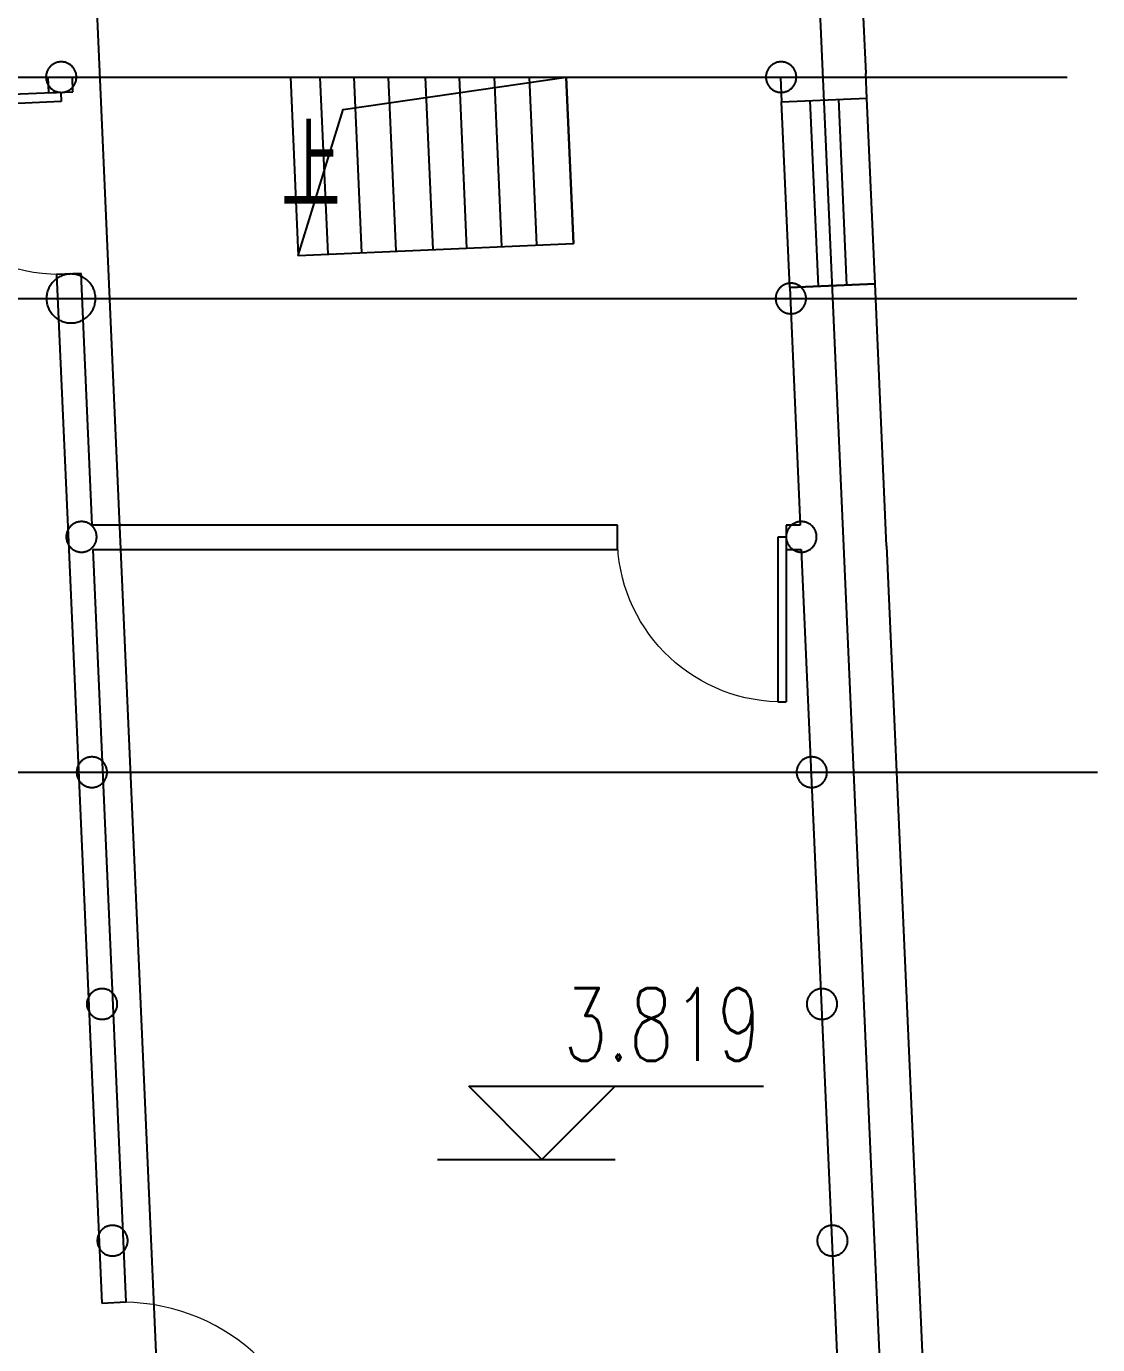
# Model space of a CAD drawing. Extents: x -20250 to 331240, y -699 to 63168.
# Drawn here: x 112461 to 116855, y 35260 to 40665 of the extents above; entities that cross this region are included whole.
import ezdxf

# ---------------------------------------------------------------- set-up
doc = ezdxf.new("R2010")
doc.units = 0
doc.header["$LTSCALE"] = 1000
doc.header["$MEASUREMENT"] = 0
for name, color, linetype in [('DIM_ELEV', 3, 'Continuous'), ('DIM_SYMB', 3, 'Continuous'), ('DOTE', 1, 'Continuous'), ('PUB_TEXT', 7, 'Continuous'), ('WALL', 9, 'Continuous'), ('WINDOW', 4, 'Continuous'), ('台阶', 3, 'Continuous'), ('柱子', 9, 'Continuous'), ('空', 3, 'Continuous')]:
    doc.layers.add(name, color=color, linetype=linetype)
doc.styles.add('_TCH_DIM', font='SIMPLEX', dxfattribs={"bigfont": 'GBCBIG'})

# ---------------------------------------------------------------- blocks, each defined once
blk = doc.blocks.new('$TCHSYS$WIN2D')
for p, q in [((-0.5, 0.5), (0.5, 0.5)), ((-0.5, 0.5), (-0.5, -0.5)), ((0.5, 0.5), (0.5, -0.5)), ((0.5, 0.1667), (-0.5, 0.1667)), ((0.5, -0.1667), (-0.5, -0.1667)), ((-0.5, -0.5), (0.5, -0.5))]:
    blk.add_line(p, q)
blk = doc.blocks.new('$DorLib2D$00000001')
for p, q in [((0.45, 0.975), (0.5, 0.975)), ((0.45, 0), (0.45, 0.975)), ((0.5, 0), (0.5, 0.975)), ((0.5, 0), (0.45, 0))]:
    blk.add_line(p, q)
at = {"lineweight": 13}
blk.add_arc((0.475, 0), 0.975, 91.46928, 180, dxfattribs=at)

msp = doc.modelspace()

# ---------------------------------------------------------------- linework, layer by layer
at = {"layer": 'DIM_ELEV'}
for p, q in [((114575.6, 36018.7), (114275.6, 36318.7)), ((114275.6, 36318.7), (115484.1, 36318.7)), ((114575.6, 36018.7), (114875.6, 36318.7)), ((114147.2, 36018.7), (114875.6, 36018.7))]:
    msp.add_line(p, q, dxfattribs=at)
at = {"layer": 'DIM_SYMB'}
msp.add_lwpolyline([(113819.5, 40096.3, 0, 0, 0), (114238.5, 40105.5, 80, 0, 0), (114538.5, 40112.1, 0, 0, 0)], format="xyseb", dxfattribs=at)
at = {"layer": 'DOTE'}
for p, q in [((116029.7, 33636.9), (114939, 58372.3)), ((113063.7, 33636.9), (112546.5, 45367.1)), ((104772.6, 40456.7, 0), (116729, 40456.7, 0)), ((104812.6, 39549, 0), (116769, 39549, 0)), ((104898.3, 37606.6, 0), (116854.6, 37606.6, 0))]:
    msp.add_line(p, q, dxfattribs=at)
at = {"layer": 'WALL'}
for p, q in [((115701.6, 45049.8), (115903.5, 40471.3)), ((109675.5, 40455.9), (112549.4, 40455.9)), ((112549.4, 40455.9), (112552.2, 40391.9)), ((112652.1, 40396.3), (112649.5, 40455.9)), ((112649.5, 40455.9), (113444.6, 40455.9)), ((113444.6, 40455.9), (115553.8, 40455.9)), ((115553.8, 40455.9), (115558.3, 40355.3)), ((115907.9, 40370.7), (115903.5, 40471.3)), ((112552.2, 40391.9), (112652.1, 40396.3)), ((115558.3, 40355.3), (115907.9, 40370.7)), ((112685, 39651.6), (112585.1, 39647.2)), ((112585.1, 39647.2), (112634.8, 38519.7)), ((112730.5, 38619.7), (112685, 39651.6)), ((115941.5, 39608.8), (115591.9, 39593.4)), ((115591.9, 39593.4), (115634.8, 38619.7)), ((115988.9, 38535.1), (115941.5, 39608.8)), ((114885.3, 38619.7), (112730.5, 38619.7)), ((114885.3, 38519.7), (114885.3, 38619.7)), ((115634.8, 38619.7), (115577, 38619.7)), ((115577, 38619.7), (115577, 38519.7)), ((112634.8, 38519.7), (112771, 35430.1)), ((112734.9, 38519.7), (114885.3, 38519.7)), ((112870.9, 35434.5), (112734.9, 38519.7)), ((115577, 38519.7), (115639.2, 38519.7)), ((115639.2, 38519.7), (115812.6, 34586.9)), ((115988.9, 38535.1), (116167.4, 34486.9)), ((112771, 35430.1), (112870.9, 35434.5))]:
    msp.add_line(p, q, dxfattribs=at)
msp.add_polyline3d([(113543.8, 40455.9, 0), (113576, 39725.2, 0), (114705.5, 39775, 0), (114675.5, 40455.9, 0)], dxfattribs=at)
at = {"layer": '台阶'}
for points in [[(113665.2, 40456), (113697.2, 39730.5)], [(113803.6, 40456), (113835.3, 39736.6)], [(113944.8, 40456), (113976.2, 39742.8)], [(114097, 40456), (114128.2, 39749.5)], [(114235.4, 40456), (114266.3, 39755.6)], [(114379.4, 40456), (114410, 39761.9)], [(114523.3, 40456), (114553.6, 39768.3)], [(114675.5, 40456), (114705.6, 39775)]]:
    msp.add_lwpolyline(points, dxfattribs=at)
at = {"layer": '柱子'}
for points in [[(112666.4, 40456.7, 0), (112666.4, 40459.9, 0), (112666.1, 40463.1, 0), (112665.7, 40466.2, 0), (112665.2, 40469.3, 0), (112664.5, 40472.3, 0), (112663.6, 40475.3, 0), (112662.6, 40478.2, 0), (112661.5, 40481, 0), (112660.3, 40483.8, 0), (112658.9, 40486.5, 0), (112657.4, 40489.1, 0), (112655.7, 40491.7, 0), (112654, 40494.1, 0), (112652.1, 40496.5, 0), (112650.2, 40498.7, 0), (112648.1, 40500.9, 0), (112645.9, 40503, 0), (112643.7, 40504.9, 0), (112641.3, 40506.8, 0), (112638.8, 40508.6, 0), (112636.3, 40510.2, 0), (112633.7, 40511.7, 0), (112631, 40513.1, 0), (112628.2, 40514.3, 0), (112625.4, 40515.4, 0), (112622.5, 40516.4, 0), (112619.5, 40517.3, 0), (112616.5, 40518, 0), (112613.4, 40518.5, 0), (112610.3, 40518.9, 0), (112607.1, 40519.2, 0), (112603.9, 40519.2, 0), (112600.7, 40519.2, 0), (112597.5, 40518.9, 0), (112594.4, 40518.5, 0), (112591.3, 40518, 0), (112588.3, 40517.3, 0), (112585.3, 40516.4, 0), (112582.4, 40515.4, 0), (112579.6, 40514.3, 0), (112576.8, 40513.1, 0), (112574.1, 40511.7, 0), (112571.5, 40510.2, 0), (112568.9, 40508.6, 0), (112566.5, 40506.8, 0), (112564.1, 40504.9, 0), (112561.9, 40503, 0), (112559.7, 40500.9, 0), (112557.6, 40498.7, 0), (112555.6, 40496.5, 0), (112553.8, 40494.1, 0), (112552, 40491.7, 0), (112550.4, 40489.1, 0), (112548.9, 40486.5, 0), (112547.5, 40483.8, 0), (112546.3, 40481, 0), (112545.2, 40478.2, 0), (112544.2, 40475.3, 0), (112543.3, 40472.3, 0), (112542.6, 40469.3, 0), (112542.1, 40466.2, 0), (112541.7, 40463.1, 0), (112541.4, 40459.9, 0), (112541.4, 40456.7, 0), (112541.4, 40453.5, 0), (112541.7, 40450.3, 0), (112542.1, 40447.2, 0), (112542.6, 40444.1, 0), (112543.3, 40441.1, 0), (112544.2, 40438.1, 0), (112545.2, 40435.2, 0), (112546.3, 40432.4, 0), (112547.5, 40429.6, 0), (112548.9, 40426.9, 0), (112550.4, 40424.3, 0), (112552, 40421.7, 0), (112553.8, 40419.3, 0), (112555.6, 40416.9, 0), (112557.6, 40414.7, 0), (112559.7, 40412.5, 0), (112561.9, 40410.4, 0), (112564.1, 40408.4, 0), (112566.5, 40406.6, 0), (112568.9, 40404.8, 0), (112571.5, 40403.2, 0), (112574.1, 40401.7, 0), (112576.8, 40400.3, 0), (112579.6, 40399.1, 0), (112582.4, 40398, 0), (112585.3, 40397, 0), (112588.3, 40396.1, 0), (112591.3, 40395.4, 0), (112594.4, 40394.9, 0), (112597.5, 40394.5, 0), (112600.7, 40394.2, 0), (112603.9, 40394.2, 0), (112607.1, 40394.2, 0), (112610.3, 40394.5, 0), (112613.4, 40394.9, 0), (112616.5, 40395.4, 0), (112619.5, 40396.1, 0), (112622.5, 40397, 0), (112625.4, 40398, 0), (112628.2, 40399.1, 0), (112631, 40400.3, 0), (112633.7, 40401.7, 0), (112636.3, 40403.2, 0), (112638.8, 40404.8, 0), (112641.3, 40406.6, 0), (112643.7, 40408.4, 0), (112645.9, 40410.4, 0), (112648.1, 40412.5, 0), (112650.2, 40414.7, 0), (112652.1, 40416.9, 0), (112654, 40419.3, 0), (112655.7, 40421.7, 0), (112657.4, 40424.3, 0), (112658.9, 40426.9, 0), (112660.3, 40429.6, 0), (112661.5, 40432.4, 0), (112662.6, 40435.2, 0), (112663.6, 40438.1, 0), (112664.5, 40441.1, 0), (112665.2, 40444.1, 0), (112665.7, 40447.2, 0), (112666.1, 40450.3, 0), (112666.4, 40453.5, 0)], [(115619, 40456.7, 0), (115618.9, 40459.9, 0), (115618.7, 40463.1, 0), (115618.3, 40466.2, 0), (115617.8, 40469.3, 0), (115617.1, 40472.3, 0), (115616.2, 40475.3, 0), (115615.2, 40478.2, 0), (115614.1, 40481, 0), (115612.9, 40483.8, 0), (115611.5, 40486.5, 0), (115610, 40489.1, 0), (115608.3, 40491.7, 0), (115606.6, 40494.1, 0), (115604.7, 40496.5, 0), (115602.8, 40498.7, 0), (115600.7, 40500.9, 0), (115598.5, 40503, 0), (115596.3, 40504.9, 0), (115593.9, 40506.8, 0), (115591.4, 40508.6, 0), (115588.9, 40510.2, 0), (115586.3, 40511.7, 0), (115583.6, 40513.1, 0), (115580.8, 40514.3, 0), (115578, 40515.4, 0), (115575.1, 40516.4, 0), (115572.1, 40517.3, 0), (115569.1, 40518, 0), (115566, 40518.5, 0), (115562.9, 40518.9, 0), (115559.7, 40519.2, 0), (115556.5, 40519.2, 0), (115553.3, 40519.2, 0), (115550.1, 40518.9, 0), (115547, 40518.5, 0), (115543.9, 40518, 0), (115540.9, 40517.3, 0), (115537.9, 40516.4, 0), (115535, 40515.4, 0), (115532.2, 40514.3, 0), (115529.4, 40513.1, 0), (115526.7, 40511.7, 0), (115524.1, 40510.2, 0), (115521.5, 40508.6, 0), (115519.1, 40506.8, 0), (115516.7, 40504.9, 0), (115514.4, 40503, 0), (115512.3, 40500.9, 0), (115510.2, 40498.7, 0), (115508.2, 40496.5, 0), (115506.4, 40494.1, 0), (115504.6, 40491.7, 0), (115503, 40489.1, 0), (115501.5, 40486.5, 0), (115500.1, 40483.8, 0), (115498.9, 40481, 0), (115497.7, 40478.2, 0), (115496.8, 40475.3, 0), (115495.9, 40472.3, 0), (115495.2, 40469.3, 0), (115494.7, 40466.2, 0), (115494.3, 40463.1, 0), (115494, 40459.9, 0), (115493.9, 40456.7, 0), (115494, 40453.5, 0), (115494.3, 40450.3, 0), (115494.7, 40447.2, 0), (115495.2, 40444.1, 0), (115495.9, 40441.1, 0), (115496.8, 40438.1, 0), (115497.7, 40435.2, 0), (115498.9, 40432.4, 0), (115500.1, 40429.6, 0), (115501.5, 40426.9, 0), (115503, 40424.3, 0), (115504.6, 40421.7, 0), (115506.4, 40419.3, 0), (115508.2, 40416.9, 0), (115510.2, 40414.7, 0), (115512.3, 40412.5, 0), (115514.4, 40410.4, 0), (115516.7, 40408.4, 0), (115519.1, 40406.6, 0), (115521.5, 40404.8, 0), (115524.1, 40403.2, 0), (115526.7, 40401.7, 0), (115529.4, 40400.3, 0), (115532.2, 40399.1, 0), (115535, 40398, 0), (115537.9, 40397, 0), (115540.9, 40396.1, 0), (115543.9, 40395.4, 0), (115547, 40394.9, 0), (115550.1, 40394.5, 0), (115553.3, 40394.2, 0), (115556.5, 40394.2, 0), (115559.7, 40394.2, 0), (115562.9, 40394.5, 0), (115566, 40394.9, 0), (115569.1, 40395.4, 0), (115572.1, 40396.1, 0), (115575.1, 40397, 0), (115578, 40398, 0), (115580.8, 40399.1, 0), (115583.6, 40400.3, 0), (115586.3, 40401.7, 0), (115588.9, 40403.2, 0), (115591.4, 40404.8, 0), (115593.9, 40406.6, 0), (115596.3, 40408.4, 0), (115598.5, 40410.4, 0), (115600.7, 40412.5, 0), (115602.8, 40414.7, 0), (115604.7, 40416.9, 0), (115606.6, 40419.3, 0), (115608.3, 40421.7, 0), (115610, 40424.3, 0), (115611.5, 40426.9, 0), (115612.9, 40429.6, 0), (115614.1, 40432.4, 0), (115615.2, 40435.2, 0), (115616.2, 40438.1, 0), (115617.1, 40441.1, 0), (115617.8, 40444.1, 0), (115618.3, 40447.2, 0), (115618.7, 40450.3, 0), (115618.9, 40453.5, 0)], [(112744.3, 39549, 0), (112744.2, 39554.2, 0), (112743.8, 39559.2, 0), (112743.2, 39564.3, 0), (112742.3, 39569.2, 0), (112741.1, 39574.1, 0), (112739.8, 39578.8, 0), (112738.2, 39583.5, 0), (112736.4, 39588.1, 0), (112734.4, 39592.5, 0), (112732.2, 39596.8, 0), (112729.8, 39601, 0), (112727.2, 39605.1, 0), (112724.4, 39609, 0), (112721.4, 39612.8, 0), (112718.2, 39616.5, 0), (112714.9, 39620, 0), (112711.4, 39623.3, 0), (112707.8, 39626.4, 0), (112704, 39629.4, 0), (112700, 39632.2, 0), (112695.9, 39634.8, 0), (112691.7, 39637.3, 0), (112687.4, 39639.5, 0), (112683, 39641.5, 0), (112678.4, 39643.3, 0), (112673.7, 39644.9, 0), (112669, 39646.2, 0), (112664.1, 39647.3, 0), (112659.2, 39648.2, 0), (112654.2, 39648.9, 0), (112649.1, 39649.2, 0), (112643.9, 39649.4, 0), (112638.7, 39649.2, 0), (112633.7, 39648.9, 0), (112628.6, 39648.2, 0), (112623.7, 39647.3, 0), (112618.8, 39646.2, 0), (112614.1, 39644.9, 0), (112609.4, 39643.3, 0), (112604.9, 39641.5, 0), (112600.4, 39639.5, 0), (112596.1, 39637.3, 0), (112591.9, 39634.8, 0), (112587.8, 39632.2, 0), (112583.9, 39629.4, 0), (112580.1, 39626.4, 0), (112576.4, 39623.3, 0), (112572.9, 39620, 0), (112569.6, 39616.5, 0), (112566.5, 39612.8, 0), (112563.5, 39609, 0), (112560.7, 39605.1, 0), (112558.1, 39601, 0), (112555.6, 39596.8, 0), (112553.4, 39592.5, 0), (112551.4, 39588.1, 0), (112549.6, 39583.5, 0), (112548, 39578.8, 0), (112546.7, 39574.1, 0), (112545.5, 39569.2, 0), (112544.7, 39564.3, 0), (112544, 39559.2, 0), (112543.6, 39554.2, 0), (112543.5, 39549, 0), (112543.6, 39543.8, 0), (112544, 39538.7, 0), (112544.7, 39533.7, 0), (112545.5, 39528.8, 0), (112546.7, 39523.9, 0), (112548, 39519.2, 0), (112549.6, 39514.5, 0), (112551.4, 39509.9, 0), (112553.4, 39505.5, 0), (112555.6, 39501.2, 0), (112558.1, 39497, 0), (112560.7, 39492.9, 0), (112563.5, 39488.9, 0), (112566.5, 39485.2, 0), (112569.6, 39481.5, 0), (112572.9, 39478, 0), (112576.4, 39474.7, 0), (112580.1, 39471.5, 0), (112583.9, 39468.6, 0), (112587.8, 39465.7, 0), (112591.9, 39463.2, 0), (112596.1, 39460.7, 0), (112600.4, 39458.5, 0), (112604.9, 39456.5, 0), (112609.4, 39454.7, 0), (112614.1, 39453.1, 0), (112618.8, 39451.7, 0), (112623.7, 39450.6, 0), (112628.6, 39449.7, 0), (112633.7, 39449.1, 0), (112638.7, 39448.7, 0), (112643.9, 39448.6, 0), (112649.1, 39448.7, 0), (112654.2, 39449.1, 0), (112659.2, 39449.7, 0), (112664.1, 39450.6, 0), (112669, 39451.7, 0), (112673.7, 39453.1, 0), (112678.4, 39454.7, 0), (112683, 39456.5, 0), (112687.4, 39458.5, 0), (112691.7, 39460.7, 0), (112695.9, 39463.2, 0), (112700, 39465.7, 0), (112704, 39468.6, 0), (112707.8, 39471.5, 0), (112711.4, 39474.7, 0), (112714.9, 39478, 0), (112718.2, 39481.5, 0), (112721.4, 39485.2, 0), (112724.4, 39488.9, 0), (112727.2, 39492.9, 0), (112729.8, 39497, 0), (112732.2, 39501.2, 0), (112734.4, 39505.5, 0), (112736.4, 39509.9, 0), (112738.2, 39514.5, 0), (112739.8, 39519.2, 0), (112741.1, 39523.9, 0), (112742.3, 39528.8, 0), (112743.2, 39533.7, 0), (112743.8, 39538.7, 0), (112744.2, 39543.8, 0)], [(115659, 39549, 0), (115659, 39552.2, 0), (115658.7, 39555.4, 0), (115658.3, 39558.5, 0), (115657.8, 39561.6, 0), (115657.1, 39564.6, 0), (115656.2, 39567.6, 0), (115655.3, 39570.5, 0), (115654.1, 39573.3, 0), (115652.9, 39576.1, 0), (115651.5, 39578.8, 0), (115650, 39581.4, 0), (115648.4, 39583.9, 0), (115646.6, 39586.4, 0), (115644.8, 39588.7, 0), (115642.8, 39591, 0), (115640.7, 39593.2, 0), (115638.5, 39595.3, 0), (115636.3, 39597.2, 0), (115633.9, 39599.1, 0), (115631.5, 39600.8, 0), (115628.9, 39602.5, 0), (115626.3, 39604, 0), (115623.6, 39605.4, 0), (115620.8, 39606.6, 0), (115618, 39607.7, 0), (115615.1, 39608.7, 0), (115612.1, 39609.6, 0), (115609.1, 39610.2, 0), (115606, 39610.8, 0), (115602.9, 39611.2, 0), (115599.7, 39611.5, 0), (115596.5, 39611.5, 0), (115593.3, 39611.5, 0), (115590.1, 39611.2, 0), (115587, 39610.8, 0), (115583.9, 39610.2, 0), (115580.9, 39609.6, 0), (115577.9, 39608.7, 0), (115575, 39607.7, 0), (115572.2, 39606.6, 0), (115569.4, 39605.4, 0), (115566.7, 39604, 0), (115564.1, 39602.5, 0), (115561.6, 39600.8, 0), (115559.1, 39599.1, 0), (115556.7, 39597.2, 0), (115554.5, 39595.3, 0), (115552.3, 39593.2, 0), (115550.2, 39591, 0), (115548.3, 39588.7, 0), (115546.4, 39586.4, 0), (115544.7, 39583.9, 0), (115543, 39581.4, 0), (115541.5, 39578.8, 0), (115540.1, 39576.1, 0), (115538.9, 39573.3, 0), (115537.8, 39570.5, 0), (115536.8, 39567.6, 0), (115535.9, 39564.6, 0), (115535.2, 39561.6, 0), (115534.7, 39558.5, 0), (115534.3, 39555.4, 0), (115534, 39552.2, 0), (115534, 39549, 0), (115534, 39545.8, 0), (115534.3, 39542.6, 0), (115534.7, 39539.5, 0), (115535.2, 39536.4, 0), (115535.9, 39533.4, 0), (115536.8, 39530.4, 0), (115537.8, 39527.5, 0), (115538.9, 39524.7, 0), (115540.1, 39521.9, 0), (115541.5, 39519.2, 0), (115543, 39516.6, 0), (115544.7, 39514, 0), (115546.4, 39511.6, 0), (115548.3, 39509.2, 0), (115550.2, 39507, 0), (115552.3, 39504.8, 0), (115554.5, 39502.7, 0), (115556.7, 39500.7, 0), (115559.1, 39498.9, 0), (115561.6, 39497.2, 0), (115564.1, 39495.5, 0), (115566.7, 39494, 0), (115569.4, 39492.6, 0), (115572.2, 39491.4, 0), (115575, 39490.2, 0), (115577.9, 39489.3, 0), (115580.9, 39488.4, 0), (115583.9, 39487.7, 0), (115587, 39487.2, 0), (115590.1, 39486.8, 0), (115593.3, 39486.5, 0), (115596.5, 39486.5, 0), (115599.7, 39486.5, 0), (115602.9, 39486.8, 0), (115606, 39487.2, 0), (115609.1, 39487.7, 0), (115612.1, 39488.4, 0), (115615.1, 39489.3, 0), (115618, 39490.2, 0), (115620.8, 39491.4, 0), (115623.6, 39492.6, 0), (115626.3, 39494, 0), (115628.9, 39495.5, 0), (115631.5, 39497.2, 0), (115633.9, 39498.9, 0), (115636.3, 39500.7, 0), (115638.5, 39502.7, 0), (115640.7, 39504.8, 0), (115642.8, 39507, 0), (115644.8, 39509.2, 0), (115646.6, 39511.6, 0), (115648.4, 39514, 0), (115650, 39516.6, 0), (115651.5, 39519.2, 0), (115652.9, 39521.9, 0), (115654.1, 39524.7, 0), (115655.2, 39527.5, 0), (115656.2, 39530.4, 0), (115657.1, 39533.4, 0), (115657.8, 39536.4, 0), (115658.3, 39539.5, 0), (115658.7, 39542.6, 0), (115659, 39545.8, 0)], [(112749.5, 38571.6, 0), (112749.5, 38574.8, 0), (112749.2, 38578, 0), (112748.8, 38581.2, 0), (112748.3, 38584.2, 0), (112747.6, 38587.2, 0), (112746.7, 38590.2, 0), (112745.7, 38593.1, 0), (112744.6, 38596, 0), (112743.4, 38598.7, 0), (112742, 38601.4, 0), (112740.5, 38604, 0), (112738.9, 38606.6, 0), (112737.1, 38609, 0), (112735.3, 38611.4, 0), (112733.3, 38613.7, 0), (112731.2, 38615.8, 0), (112729, 38617.9, 0), (112726.8, 38619.9, 0), (112724.4, 38621.7, 0), (112722, 38623.5, 0), (112719.4, 38625.1, 0), (112716.8, 38626.6, 0), (112714.1, 38628, 0), (112711.3, 38629.2, 0), (112708.5, 38630.4, 0), (112705.6, 38631.3, 0), (112702.6, 38632.2, 0), (112699.6, 38632.9, 0), (112696.5, 38633.4, 0), (112693.4, 38633.8, 0), (112690.2, 38634.1, 0), (112687, 38634.2, 0), (112683.8, 38634.1, 0), (112680.6, 38633.8, 0), (112677.5, 38633.4, 0), (112674.4, 38632.9, 0), (112671.4, 38632.2, 0), (112668.4, 38631.3, 0), (112665.5, 38630.4, 0), (112662.7, 38629.2, 0), (112659.9, 38628, 0), (112657.2, 38626.6, 0), (112654.6, 38625.1, 0), (112652.1, 38623.5, 0), (112649.6, 38621.7, 0), (112647.2, 38619.9, 0), (112645, 38617.9, 0), (112642.8, 38615.8, 0), (112640.7, 38613.7, 0), (112638.8, 38611.4, 0), (112636.9, 38609, 0), (112635.2, 38606.6, 0), (112633.5, 38604, 0), (112632, 38601.4, 0), (112630.6, 38598.7, 0), (112629.4, 38596, 0), (112628.3, 38593.1, 0), (112627.3, 38590.2, 0), (112626.4, 38587.2, 0), (112625.7, 38584.2, 0), (112625.2, 38581.2, 0), (112624.8, 38578, 0), (112624.5, 38574.8, 0), (112624.5, 38571.6, 0), (112624.5, 38568.4, 0), (112624.8, 38565.2, 0), (112625.2, 38562.1, 0), (112625.7, 38559, 0), (112626.4, 38556, 0), (112627.3, 38553, 0), (112628.3, 38550.1, 0), (112629.4, 38547.3, 0), (112630.6, 38544.5, 0), (112632, 38541.8, 0), (112633.5, 38539.2, 0), (112635.2, 38536.7, 0), (112636.9, 38534.2, 0), (112638.8, 38531.8, 0), (112640.7, 38529.6, 0), (112642.8, 38527.4, 0), (112645, 38525.3, 0), (112647.2, 38523.4, 0), (112649.6, 38521.5, 0), (112652.1, 38519.8, 0), (112654.6, 38518.2, 0), (112657.2, 38516.7, 0), (112659.9, 38515.2, 0), (112662.7, 38514, 0), (112665.5, 38512.9, 0), (112668.4, 38511.9, 0), (112671.4, 38511.1, 0), (112674.4, 38510.3, 0), (112677.5, 38509.8, 0), (112680.6, 38509.4, 0), (112683.8, 38509.2, 0), (112687, 38509.1, 0), (112690.2, 38509.2, 0), (112693.4, 38509.4, 0), (112696.5, 38509.8, 0), (112699.6, 38510.3, 0), (112702.6, 38511.1, 0), (112705.6, 38511.9, 0), (112708.5, 38512.9, 0), (112711.3, 38514, 0), (112714.1, 38515.2, 0), (112716.8, 38516.7, 0), (112719.4, 38518.2, 0), (112722, 38519.8, 0), (112724.4, 38521.5, 0), (112726.8, 38523.4, 0), (112729, 38525.3, 0), (112731.2, 38527.4, 0), (112733.3, 38529.6, 0), (112735.3, 38531.8, 0), (112737.1, 38534.2, 0), (112738.9, 38536.7, 0), (112740.5, 38539.2, 0), (112742, 38541.8, 0), (112743.4, 38544.5, 0), (112744.6, 38547.3, 0), (112745.7, 38550.1, 0), (112746.7, 38553, 0), (112747.6, 38556, 0), (112748.3, 38559, 0), (112748.8, 38562.1, 0), (112749.2, 38565.2, 0), (112749.5, 38568.4, 0)], [(115702.1, 38571.6, 0), (115702.1, 38574.8, 0), (115701.8, 38578, 0), (115701.4, 38581.2, 0), (115700.9, 38584.2, 0), (115700.2, 38587.2, 0), (115699.3, 38590.2, 0), (115698.3, 38593.1, 0), (115697.2, 38596, 0), (115696, 38598.7, 0), (115694.6, 38601.4, 0), (115693.1, 38604, 0), (115691.5, 38606.6, 0), (115689.7, 38609, 0), (115687.9, 38611.4, 0), (115685.9, 38613.7, 0), (115683.8, 38615.8, 0), (115681.6, 38617.9, 0), (115679.4, 38619.9, 0), (115677, 38621.7, 0), (115674.6, 38623.5, 0), (115672, 38625.1, 0), (115669.4, 38626.6, 0), (115666.7, 38628, 0), (115663.9, 38629.2, 0), (115661.1, 38630.4, 0), (115658.2, 38631.3, 0), (115655.2, 38632.2, 0), (115652.2, 38632.9, 0), (115649.1, 38633.4, 0), (115646, 38633.8, 0), (115642.8, 38634.1, 0), (115639.6, 38634.2, 0), (115636.4, 38634.1, 0), (115633.2, 38633.8, 0), (115630.1, 38633.4, 0), (115627, 38632.9, 0), (115624, 38632.2, 0), (115621, 38631.3, 0), (115618.1, 38630.4, 0), (115615.3, 38629.2, 0), (115612.5, 38628, 0), (115609.8, 38626.6, 0), (115607.2, 38625.1, 0), (115604.7, 38623.5, 0), (115602.2, 38621.7, 0), (115599.8, 38619.9, 0), (115597.6, 38617.9, 0), (115595.4, 38615.8, 0), (115593.3, 38613.7, 0), (115591.4, 38611.4, 0), (115589.5, 38609, 0), (115587.8, 38606.6, 0), (115586.1, 38604, 0), (115584.6, 38601.4, 0), (115583.2, 38598.7, 0), (115582, 38596, 0), (115580.9, 38593.1, 0), (115579.9, 38590.2, 0), (115579, 38587.2, 0), (115578.3, 38584.2, 0), (115577.8, 38581.2, 0), (115577.4, 38578, 0), (115577.1, 38574.8, 0), (115577.1, 38571.6, 0), (115577.1, 38568.4, 0), (115577.4, 38565.2, 0), (115577.8, 38562.1, 0), (115578.3, 38559, 0), (115579, 38556, 0), (115579.9, 38553, 0), (115580.9, 38550.1, 0), (115582, 38547.3, 0), (115583.2, 38544.5, 0), (115584.6, 38541.8, 0), (115586.1, 38539.2, 0), (115587.8, 38536.7, 0), (115589.5, 38534.2, 0), (115591.4, 38531.8, 0), (115593.3, 38529.6, 0), (115595.4, 38527.4, 0), (115597.6, 38525.3, 0), (115599.8, 38523.4, 0), (115602.2, 38521.5, 0), (115604.7, 38519.8, 0), (115607.2, 38518.2, 0), (115609.8, 38516.7, 0), (115612.5, 38515.2, 0), (115615.3, 38514, 0), (115618.1, 38512.9, 0), (115621, 38511.9, 0), (115624, 38511.1, 0), (115627, 38510.3, 0), (115630.1, 38509.8, 0), (115633.2, 38509.4, 0), (115636.4, 38509.2, 0), (115639.6, 38509.1, 0), (115642.8, 38509.2, 0), (115646, 38509.4, 0), (115649.1, 38509.8, 0), (115652.2, 38510.3, 0), (115655.2, 38511.1, 0), (115658.2, 38511.9, 0), (115661.1, 38512.9, 0), (115663.9, 38514, 0), (115666.7, 38515.2, 0), (115669.4, 38516.6, 0), (115672, 38518.2, 0), (115674.6, 38519.8, 0), (115677, 38521.5, 0), (115679.4, 38523.4, 0), (115681.6, 38525.3, 0), (115683.8, 38527.4, 0), (115685.9, 38529.6, 0), (115687.9, 38531.8, 0), (115689.7, 38534.2, 0), (115691.5, 38536.7, 0), (115693.1, 38539.2, 0), (115694.6, 38541.8, 0), (115696, 38544.5, 0), (115697.2, 38547.3, 0), (115698.3, 38550.1, 0), (115699.3, 38553, 0), (115700.2, 38556, 0), (115700.9, 38559, 0), (115701.4, 38562.1, 0), (115701.8, 38565.2, 0), (115702.1, 38568.4, 0)], [(112792.1, 37606.6, 0), (112792, 37609.8, 0), (112791.8, 37613, 0), (112791.4, 37616.1, 0), (112790.8, 37619.2, 0), (112790.1, 37622.2, 0), (112789.3, 37625.2, 0), (112788.3, 37628.1, 0), (112787.2, 37630.9, 0), (112785.9, 37633.7, 0), (112784.5, 37636.4, 0), (112783, 37639, 0), (112781.4, 37641.5, 0), (112779.7, 37644, 0), (112777.8, 37646.3, 0), (112775.8, 37648.6, 0), (112773.8, 37650.8, 0), (112771.6, 37652.8, 0), (112769.3, 37654.8, 0), (112767, 37656.7, 0), (112764.5, 37658.4, 0), (112762, 37660.1, 0), (112759.4, 37661.6, 0), (112756.7, 37662.9, 0), (112753.9, 37664.2, 0), (112751, 37665.3, 0), (112748.1, 37666.3, 0), (112745.2, 37667.2, 0), (112742.2, 37667.8, 0), (112739.1, 37668.4, 0), (112735.9, 37668.8, 0), (112732.8, 37669, 0), (112729.6, 37669.1, 0), (112726.3, 37669, 0), (112723.2, 37668.8, 0), (112720, 37668.4, 0), (112717, 37667.8, 0), (112713.9, 37667.2, 0), (112711, 37666.3, 0), (112708.1, 37665.3, 0), (112705.2, 37664.2, 0), (112702.5, 37662.9, 0), (112699.8, 37661.6, 0), (112697.1, 37660.1, 0), (112694.6, 37658.4, 0), (112692.2, 37656.7, 0), (112689.8, 37654.8, 0), (112687.5, 37652.8, 0), (112685.3, 37650.8, 0), (112683.3, 37648.6, 0), (112681.3, 37646.3, 0), (112679.5, 37644, 0), (112677.7, 37641.5, 0), (112676.1, 37639, 0), (112674.6, 37636.4, 0), (112673.2, 37633.7, 0), (112671.9, 37630.9, 0), (112670.8, 37628.1, 0), (112669.8, 37625.2, 0), (112669, 37622.2, 0), (112668.3, 37619.2, 0), (112667.7, 37616.1, 0), (112667.3, 37613, 0), (112667.1, 37609.8, 0), (112667, 37606.6, 0), (112667.1, 37603.4, 0), (112667.3, 37600.2, 0), (112667.7, 37597.1, 0), (112668.3, 37594, 0), (112669, 37591, 0), (112669.8, 37588, 0), (112670.8, 37585.1, 0), (112671.9, 37582.2, 0), (112673.2, 37579.5, 0), (112674.6, 37576.8, 0), (112676.1, 37574.2, 0), (112677.7, 37571.6, 0), (112679.5, 37569.2, 0), (112681.3, 37566.8, 0), (112683.3, 37564.5, 0), (112685.3, 37562.4, 0), (112687.5, 37560.3, 0), (112689.8, 37558.3, 0), (112692.2, 37556.5, 0), (112694.6, 37554.7, 0), (112697.1, 37553.1, 0), (112699.8, 37551.6, 0), (112702.5, 37550.2, 0), (112705.2, 37549, 0), (112708.1, 37547.8, 0), (112711, 37546.8, 0), (112713.9, 37546, 0), (112717, 37545.3, 0), (112720, 37544.7, 0), (112723.2, 37544.3, 0), (112726.3, 37544.1, 0), (112729.6, 37544, 0), (112732.8, 37544.1, 0), (112735.9, 37544.3, 0), (112739.1, 37544.7, 0), (112742.2, 37545.3, 0), (112745.2, 37546, 0), (112748.1, 37546.8, 0), (112751, 37547.8, 0), (112753.9, 37549, 0), (112756.7, 37550.2, 0), (112759.4, 37551.6, 0), (112762, 37553.1, 0), (112764.5, 37554.7, 0), (112767, 37556.5, 0), (112769.3, 37558.3, 0), (112771.6, 37560.3, 0), (112773.8, 37562.4, 0), (112775.8, 37564.5, 0), (112777.8, 37566.8, 0), (112779.7, 37569.2, 0), (112781.4, 37571.6, 0), (112783, 37574.2, 0), (112784.5, 37576.8, 0), (112785.9, 37579.5, 0), (112787.2, 37582.2, 0), (112788.3, 37585.1, 0), (112789.3, 37588, 0), (112790.1, 37591, 0), (112790.8, 37594, 0), (112791.4, 37597.1, 0), (112791.8, 37600.2, 0), (112792, 37603.4, 0)], [(115744.7, 37606.6, 0), (115744.6, 37609.8, 0), (115744.4, 37613, 0), (115744, 37616.1, 0), (115743.4, 37619.2, 0), (115742.7, 37622.2, 0), (115741.9, 37625.2, 0), (115740.9, 37628.1, 0), (115739.8, 37630.9, 0), (115738.5, 37633.7, 0), (115737.1, 37636.4, 0), (115735.6, 37639, 0), (115734, 37641.5, 0), (115732.3, 37644, 0), (115730.4, 37646.3, 0), (115728.4, 37648.6, 0), (115726.4, 37650.8, 0), (115724.2, 37652.8, 0), (115721.9, 37654.8, 0), (115719.6, 37656.7, 0), (115717.1, 37658.4, 0), (115714.6, 37660.1, 0), (115712, 37661.6, 0), (115709.3, 37662.9, 0), (115706.5, 37664.2, 0), (115703.6, 37665.3, 0), (115700.7, 37666.3, 0), (115697.8, 37667.2, 0), (115694.8, 37667.8, 0), (115691.7, 37668.4, 0), (115688.5, 37668.8, 0), (115685.4, 37669, 0), (115682.2, 37669.1, 0), (115678.9, 37669, 0), (115675.8, 37668.8, 0), (115672.6, 37668.4, 0), (115669.6, 37667.8, 0), (115666.5, 37667.2, 0), (115663.6, 37666.3, 0), (115660.7, 37665.3, 0), (115657.8, 37664.2, 0), (115655.1, 37662.9, 0), (115652.4, 37661.6, 0), (115649.7, 37660.1, 0), (115647.2, 37658.4, 0), (115644.7, 37656.7, 0), (115642.4, 37654.8, 0), (115640.1, 37652.8, 0), (115637.9, 37650.8, 0), (115635.9, 37648.6, 0), (115633.9, 37646.3, 0), (115632, 37644, 0), (115630.3, 37641.5, 0), (115628.7, 37639, 0), (115627.2, 37636.4, 0), (115625.8, 37633.7, 0), (115624.5, 37630.9, 0), (115623.4, 37628.1, 0), (115622.4, 37625.2, 0), (115621.6, 37622.2, 0), (115620.9, 37619.2, 0), (115620.3, 37616.1, 0), (115619.9, 37613, 0), (115619.7, 37609.8, 0), (115619.6, 37606.6, 0), (115619.7, 37603.4, 0), (115619.9, 37600.2, 0), (115620.3, 37597.1, 0), (115620.9, 37594, 0), (115621.6, 37591, 0), (115622.4, 37588, 0), (115623.4, 37585.1, 0), (115624.5, 37582.2, 0), (115625.8, 37579.5, 0), (115627.2, 37576.8, 0), (115628.7, 37574.2, 0), (115630.3, 37571.6, 0), (115632, 37569.2, 0), (115633.9, 37566.8, 0), (115635.9, 37564.5, 0), (115637.9, 37562.4, 0), (115640.1, 37560.3, 0), (115642.4, 37558.3, 0), (115644.7, 37556.5, 0), (115647.2, 37554.7, 0), (115649.7, 37553.1, 0), (115652.4, 37551.6, 0), (115655.1, 37550.2, 0), (115657.8, 37549, 0), (115660.7, 37547.8, 0), (115663.6, 37546.8, 0), (115666.5, 37546, 0), (115669.6, 37545.3, 0), (115672.6, 37544.7, 0), (115675.8, 37544.3, 0), (115678.9, 37544.1, 0), (115682.2, 37544, 0), (115685.4, 37544.1, 0), (115688.5, 37544.3, 0), (115691.7, 37544.7, 0), (115694.8, 37545.3, 0), (115697.8, 37546, 0), (115700.7, 37546.8, 0), (115703.6, 37547.8, 0), (115706.5, 37549, 0), (115709.3, 37550.2, 0), (115712, 37551.6, 0), (115714.6, 37553.1, 0), (115717.1, 37554.7, 0), (115719.6, 37556.5, 0), (115721.9, 37558.3, 0), (115724.2, 37560.3, 0), (115726.4, 37562.4, 0), (115728.4, 37564.5, 0), (115730.4, 37566.8, 0), (115732.3, 37569.2, 0), (115734, 37571.6, 0), (115735.6, 37574.2, 0), (115737.1, 37576.8, 0), (115738.5, 37579.5, 0), (115739.8, 37582.2, 0), (115740.9, 37585.1, 0), (115741.9, 37588, 0), (115742.7, 37591, 0), (115743.4, 37594, 0), (115744, 37597.1, 0), (115744.4, 37600.2, 0), (115744.6, 37603.4, 0)], [(112834, 36656.2, 0), (112833.9, 36659.4, 0), (112833.7, 36662.6, 0), (112833.3, 36665.7, 0), (112832.7, 36668.8, 0), (112832, 36671.8, 0), (112831.2, 36674.7, 0), (112830.2, 36677.7, 0), (112829.1, 36680.5, 0), (112827.8, 36683.3, 0), (112826.5, 36686, 0), (112824.9, 36688.6, 0), (112823.3, 36691.1, 0), (112821.6, 36693.6, 0), (112819.7, 36695.9, 0), (112817.7, 36698.2, 0), (112815.7, 36700.4, 0), (112813.5, 36702.5, 0), (112811.2, 36704.4, 0), (112808.9, 36706.3, 0), (112806.4, 36708, 0), (112803.9, 36709.7, 0), (112801.3, 36711.2, 0), (112798.6, 36712.5, 0), (112795.8, 36713.8, 0), (112793, 36714.9, 0), (112790, 36715.9, 0), (112787.1, 36716.7, 0), (112784.1, 36717.4, 0), (112781, 36718, 0), (112777.9, 36718.4, 0), (112774.7, 36718.6, 0), (112771.5, 36718.7, 0), (112768.2, 36718.6, 0), (112765.1, 36718.4, 0), (112761.9, 36718, 0), (112758.9, 36717.4, 0), (112755.8, 36716.7, 0), (112752.9, 36715.9, 0), (112750, 36714.9, 0), (112747.1, 36713.8, 0), (112744.4, 36712.5, 0), (112741.7, 36711.2, 0), (112739, 36709.7, 0), (112736.5, 36708, 0), (112734.1, 36706.3, 0), (112731.7, 36704.4, 0), (112729.4, 36702.5, 0), (112727.3, 36700.4, 0), (112725.2, 36698.2, 0), (112723.2, 36695.9, 0), (112721.4, 36693.6, 0), (112719.6, 36691.1, 0), (112718, 36688.6, 0), (112716.5, 36686, 0), (112715.1, 36683.3, 0), (112713.8, 36680.5, 0), (112712.7, 36677.7, 0), (112711.7, 36674.7, 0), (112710.9, 36671.8, 0), (112710.2, 36668.8, 0), (112709.6, 36665.7, 0), (112709.2, 36662.6, 0), (112709, 36659.4, 0), (112708.9, 36656.2, 0), (112709, 36653, 0), (112709.2, 36649.8, 0), (112709.6, 36646.7, 0), (112710.2, 36643.6, 0), (112710.9, 36640.6, 0), (112711.7, 36637.6, 0), (112712.7, 36634.7, 0), (112713.8, 36631.8, 0), (112715.1, 36629.1, 0), (112716.5, 36626.4, 0), (112718, 36623.7, 0), (112719.6, 36621.2, 0), (112721.4, 36618.8, 0), (112723.2, 36616.4, 0), (112725.2, 36614.1, 0), (112727.3, 36612, 0), (112729.4, 36609.9, 0), (112731.7, 36607.9, 0), (112734.1, 36606.1, 0), (112736.5, 36604.3, 0), (112739, 36602.7, 0), (112741.7, 36601.2, 0), (112744.4, 36599.8, 0), (112747.1, 36598.6, 0), (112750, 36597.4, 0), (112752.9, 36596.4, 0), (112755.8, 36595.6, 0), (112758.9, 36594.9, 0), (112761.9, 36594.3, 0), (112765.1, 36594, 0), (112768.2, 36593.7, 0), (112771.5, 36593.6, 0), (112774.7, 36593.7, 0), (112777.9, 36594, 0), (112781, 36594.3, 0), (112784.1, 36594.9, 0), (112787.1, 36595.6, 0), (112790, 36596.4, 0), (112793, 36597.4, 0), (112795.8, 36598.6, 0), (112798.6, 36599.8, 0), (112801.3, 36601.2, 0), (112803.9, 36602.7, 0), (112806.4, 36604.3, 0), (112808.9, 36606.1, 0), (112811.2, 36607.9, 0), (112813.5, 36609.9, 0), (112815.7, 36612, 0), (112817.7, 36614.1, 0), (112819.7, 36616.4, 0), (112821.6, 36618.8, 0), (112823.3, 36621.2, 0), (112824.9, 36623.7, 0), (112826.5, 36626.4, 0), (112827.8, 36629.1, 0), (112829.1, 36631.8, 0), (112830.2, 36634.7, 0), (112831.2, 36637.6, 0), (112832, 36640.6, 0), (112832.7, 36643.6, 0), (112833.3, 36646.7, 0), (112833.7, 36649.8, 0), (112833.9, 36653, 0)], [(115786.6, 36656.2, 0), (115786.5, 36659.4, 0), (115786.3, 36662.6, 0), (115785.9, 36665.7, 0), (115785.3, 36668.8, 0), (115784.6, 36671.8, 0), (115783.8, 36674.7, 0), (115782.8, 36677.7, 0), (115781.7, 36680.5, 0), (115780.4, 36683.3, 0), (115779, 36686, 0), (115777.5, 36688.6, 0), (115775.9, 36691.1, 0), (115774.2, 36693.6, 0), (115772.3, 36695.9, 0), (115770.3, 36698.2, 0), (115768.3, 36700.4, 0), (115766.1, 36702.5, 0), (115763.8, 36704.4, 0), (115761.5, 36706.3, 0), (115759, 36708, 0), (115756.5, 36709.7, 0), (115753.9, 36711.2, 0), (115751.2, 36712.5, 0), (115748.4, 36713.8, 0), (115745.6, 36714.9, 0), (115742.6, 36715.9, 0), (115739.7, 36716.7, 0), (115736.7, 36717.4, 0), (115733.6, 36718, 0), (115730.5, 36718.4, 0), (115727.3, 36718.6, 0), (115724.1, 36718.7, 0), (115720.8, 36718.6, 0), (115717.7, 36718.4, 0), (115714.5, 36718, 0), (115711.5, 36717.4, 0), (115708.4, 36716.7, 0), (115705.5, 36715.9, 0), (115702.6, 36714.9, 0), (115699.7, 36713.8, 0), (115697, 36712.5, 0), (115694.3, 36711.2, 0), (115691.6, 36709.7, 0), (115689.1, 36708, 0), (115686.7, 36706.3, 0), (115684.3, 36704.4, 0), (115682, 36702.5, 0), (115679.9, 36700.4, 0), (115677.8, 36698.2, 0), (115675.8, 36695.9, 0), (115674, 36693.6, 0), (115672.2, 36691.1, 0), (115670.6, 36688.6, 0), (115669.1, 36686, 0), (115667.7, 36683.3, 0), (115666.4, 36680.5, 0), (115665.3, 36677.7, 0), (115664.3, 36674.7, 0), (115663.5, 36671.8, 0), (115662.8, 36668.8, 0), (115662.2, 36665.7, 0), (115661.8, 36662.6, 0), (115661.6, 36659.4, 0), (115661.5, 36656.2, 0), (115661.6, 36653, 0), (115661.8, 36649.8, 0), (115662.2, 36646.7, 0), (115662.8, 36643.6, 0), (115663.5, 36640.6, 0), (115664.3, 36637.6, 0), (115665.3, 36634.7, 0), (115666.4, 36631.8, 0), (115667.7, 36629.1, 0), (115669.1, 36626.4, 0), (115670.6, 36623.7, 0), (115672.2, 36621.2, 0), (115674, 36618.8, 0), (115675.8, 36616.4, 0), (115677.8, 36614.1, 0), (115679.9, 36612, 0), (115682, 36609.9, 0), (115684.3, 36607.9, 0), (115686.7, 36606.1, 0), (115689.1, 36604.3, 0), (115691.6, 36602.7, 0), (115694.3, 36601.2, 0), (115697, 36599.8, 0), (115699.7, 36598.6, 0), (115702.6, 36597.4, 0), (115705.5, 36596.4, 0), (115708.4, 36595.6, 0), (115711.5, 36594.9, 0), (115714.5, 36594.3, 0), (115717.7, 36594, 0), (115720.8, 36593.7, 0), (115724.1, 36593.6, 0), (115727.3, 36593.7, 0), (115730.5, 36594, 0), (115733.6, 36594.3, 0), (115736.7, 36594.9, 0), (115739.7, 36595.6, 0), (115742.6, 36596.4, 0), (115745.6, 36597.4, 0), (115748.4, 36598.6, 0), (115751.2, 36599.8, 0), (115753.9, 36601.2, 0), (115756.5, 36602.7, 0), (115759, 36604.3, 0), (115761.5, 36606.1, 0), (115763.8, 36607.9, 0), (115766.1, 36609.9, 0), (115768.3, 36612, 0), (115770.3, 36614.1, 0), (115772.3, 36616.4, 0), (115774.2, 36618.8, 0), (115775.9, 36621.2, 0), (115777.5, 36623.7, 0), (115779, 36626.4, 0), (115780.4, 36629.1, 0), (115781.7, 36631.8, 0), (115782.8, 36634.7, 0), (115783.8, 36637.6, 0), (115784.6, 36640.6, 0), (115785.3, 36643.6, 0), (115785.9, 36646.7, 0), (115786.3, 36649.8, 0), (115786.5, 36653, 0)], [(112876.8, 35685.9, 0), (112876.7, 35689.1, 0), (112876.5, 35692.2, 0), (112876.1, 35695.4, 0), (112875.5, 35698.5, 0), (112874.8, 35701.5, 0), (112874, 35704.5, 0), (112873, 35707.3, 0), (112871.9, 35710.2, 0), (112870.6, 35713, 0), (112869.2, 35715.7, 0), (112867.7, 35718.3, 0), (112866.1, 35720.8, 0), (112864.4, 35723.3, 0), (112862.5, 35725.6, 0), (112860.5, 35727.9, 0), (112858.5, 35730.1, 0), (112856.3, 35732.2, 0), (112854, 35734.1, 0), (112851.7, 35736, 0), (112849.2, 35737.7, 0), (112846.7, 35739.3, 0), (112844, 35740.8, 0), (112841.3, 35742.2, 0), (112838.6, 35743.5, 0), (112835.7, 35744.6, 0), (112832.8, 35745.6, 0), (112829.9, 35746.4, 0), (112826.8, 35747.1, 0), (112823.8, 35747.7, 0), (112820.6, 35748.1, 0), (112817.5, 35748.3, 0), (112814.2, 35748.4, 0), (112811, 35748.3, 0), (112807.9, 35748.1, 0), (112804.7, 35747.7, 0), (112801.7, 35747.1, 0), (112798.6, 35746.4, 0), (112795.7, 35745.6, 0), (112792.8, 35744.6, 0), (112789.9, 35743.5, 0), (112787.1, 35742.2, 0), (112784.5, 35740.8, 0), (112781.8, 35739.3, 0), (112779.3, 35737.7, 0), (112776.8, 35736, 0), (112774.5, 35734.1, 0), (112772.2, 35732.2, 0), (112770, 35730.1, 0), (112768, 35727.9, 0), (112766, 35725.6, 0), (112764.1, 35723.3, 0), (112762.4, 35720.8, 0), (112760.8, 35718.3, 0), (112759.3, 35715.7, 0), (112757.9, 35713, 0), (112756.6, 35710.2, 0), (112755.5, 35707.3, 0), (112754.5, 35704.5, 0), (112753.7, 35701.5, 0), (112753, 35698.5, 0), (112752.4, 35695.4, 0), (112752, 35692.2, 0), (112751.8, 35689.1, 0), (112751.7, 35685.9, 0), (112751.8, 35682.7, 0), (112752, 35679.5, 0), (112752.4, 35676.3, 0), (112753, 35673.3, 0), (112753.7, 35670.2, 0), (112754.5, 35667.3, 0), (112755.5, 35664.4, 0), (112756.6, 35661.5, 0), (112757.9, 35658.8, 0), (112759.3, 35656.1, 0), (112760.8, 35653.4, 0), (112762.4, 35650.9, 0), (112764.1, 35648.5, 0), (112766, 35646.1, 0), (112768, 35643.8, 0), (112770, 35641.7, 0), (112772.2, 35639.6, 0), (112774.5, 35637.6, 0), (112776.8, 35635.7, 0), (112779.3, 35634, 0), (112781.8, 35632.4, 0), (112784.5, 35630.9, 0), (112787.1, 35629.5, 0), (112789.9, 35628.2, 0), (112792.8, 35627.1, 0), (112795.7, 35626.2, 0), (112798.6, 35625.3, 0), (112801.7, 35624.6, 0), (112804.7, 35624.1, 0), (112807.9, 35623.7, 0), (112811, 35623.4, 0), (112814.2, 35623.3, 0), (112817.5, 35623.4, 0), (112820.6, 35623.7, 0), (112823.8, 35624.1, 0), (112826.8, 35624.6, 0), (112829.9, 35625.3, 0), (112832.8, 35626.2, 0), (112835.7, 35627.1, 0), (112838.6, 35628.2, 0), (112841.3, 35629.5, 0), (112844, 35630.9, 0), (112846.7, 35632.4, 0), (112849.2, 35634, 0), (112851.7, 35635.7, 0), (112854, 35637.6, 0), (112856.3, 35639.6, 0), (112858.5, 35641.7, 0), (112860.5, 35643.8, 0), (112862.5, 35646.1, 0), (112864.4, 35648.5, 0), (112866.1, 35650.9, 0), (112867.7, 35653.4, 0), (112869.2, 35656.1, 0), (112870.6, 35658.8, 0), (112871.9, 35661.5, 0), (112873, 35664.4, 0), (112874, 35667.3, 0), (112874.8, 35670.2, 0), (112875.5, 35673.3, 0), (112876.1, 35676.3, 0), (112876.5, 35679.5, 0), (112876.7, 35682.7, 0)], [(115829.4, 35685.9, 0), (115829.3, 35689.1, 0), (115829.1, 35692.2, 0), (115828.7, 35695.4, 0), (115828.1, 35698.5, 0), (115827.4, 35701.5, 0), (115826.6, 35704.5, 0), (115825.6, 35707.3, 0), (115824.5, 35710.2, 0), (115823.2, 35713, 0), (115821.8, 35715.7, 0), (115820.3, 35718.3, 0), (115818.7, 35720.8, 0), (115817, 35723.3, 0), (115815.1, 35725.6, 0), (115813.1, 35727.9, 0), (115811.1, 35730.1, 0), (115808.9, 35732.2, 0), (115806.6, 35734.1, 0), (115804.3, 35736, 0), (115801.8, 35737.7, 0), (115799.3, 35739.3, 0), (115796.6, 35740.8, 0), (115793.9, 35742.2, 0), (115791.2, 35743.5, 0), (115788.3, 35744.6, 0), (115785.4, 35745.6, 0), (115782.5, 35746.4, 0), (115779.4, 35747.1, 0), (115776.4, 35747.7, 0), (115773.2, 35748.1, 0), (115770.1, 35748.3, 0), (115766.8, 35748.4, 0), (115763.6, 35748.3, 0), (115760.5, 35748.1, 0), (115757.3, 35747.7, 0), (115754.2, 35747.1, 0), (115751.2, 35746.4, 0), (115748.3, 35745.6, 0), (115745.4, 35744.6, 0), (115742.5, 35743.5, 0), (115739.7, 35742.2, 0), (115737, 35740.8, 0), (115734.4, 35739.3, 0), (115731.9, 35737.7, 0), (115729.4, 35736, 0), (115727.1, 35734.1, 0), (115724.8, 35732.2, 0), (115722.6, 35730.1, 0), (115720.6, 35727.9, 0), (115718.6, 35725.6, 0), (115716.7, 35723.3, 0), (115715, 35720.8, 0), (115713.4, 35718.3, 0), (115711.9, 35715.7, 0), (115710.5, 35713, 0), (115709.2, 35710.2, 0), (115708.1, 35707.3, 0), (115707.1, 35704.4, 0), (115706.3, 35701.5, 0), (115705.6, 35698.5, 0), (115705, 35695.4, 0), (115704.6, 35692.2, 0), (115704.4, 35689.1, 0), (115704.3, 35685.9, 0), (115704.4, 35682.7, 0), (115704.6, 35679.5, 0), (115705, 35676.3, 0), (115705.6, 35673.3, 0), (115706.3, 35670.2, 0), (115707.1, 35667.3, 0), (115708.1, 35664.4, 0), (115709.2, 35661.5, 0), (115710.5, 35658.8, 0), (115711.9, 35656.1, 0), (115713.4, 35653.4, 0), (115715, 35650.9, 0), (115716.7, 35648.5, 0), (115718.6, 35646.1, 0), (115720.6, 35643.8, 0), (115722.6, 35641.7, 0), (115724.8, 35639.6, 0), (115727.1, 35637.6, 0), (115729.4, 35635.7, 0), (115731.9, 35634, 0), (115734.4, 35632.4, 0), (115737, 35630.9, 0), (115739.7, 35629.5, 0), (115742.5, 35628.2, 0), (115745.4, 35627.1, 0), (115748.3, 35626.2, 0), (115751.2, 35625.3, 0), (115754.2, 35624.6, 0), (115757.3, 35624.1, 0), (115760.5, 35623.7, 0), (115763.6, 35623.4, 0), (115766.8, 35623.3, 0), (115770.1, 35623.4, 0), (115773.2, 35623.7, 0), (115776.4, 35624.1, 0), (115779.4, 35624.6, 0), (115782.5, 35625.3, 0), (115785.4, 35626.2, 0), (115788.3, 35627.1, 0), (115791.2, 35628.2, 0), (115793.9, 35629.5, 0), (115796.6, 35630.9, 0), (115799.3, 35632.4, 0), (115801.8, 35634, 0), (115804.2, 35635.7, 0), (115806.6, 35637.6, 0), (115808.9, 35639.6, 0), (115811.1, 35641.7, 0), (115813.1, 35643.8, 0), (115815.1, 35646.1, 0), (115817, 35648.5, 0), (115818.7, 35650.9, 0), (115820.3, 35653.4, 0), (115821.8, 35656.1, 0), (115823.2, 35658.8, 0), (115824.5, 35661.5, 0), (115825.6, 35664.4, 0), (115826.6, 35667.3, 0), (115827.4, 35670.2, 0), (115828.1, 35673.3, 0), (115828.7, 35676.3, 0), (115829.1, 35679.5, 0), (115829.3, 35682.7, 0)]]:
    msp.add_polyline3d(points, close=True, dxfattribs=at)
at = {"layer": '空'}
msp.add_lwpolyline([(113576, 39725.2), (113760.8, 40323.3), (114675.5, 40455.9)], dxfattribs=at)

# ---------------------------------------------------------------- block references
at = {"layer": 'WINDOW'}
for name, p, xscale, yscale, zscale, rotation in [('$DorLib2D$00000001', (112618.6, 40021.7), -745.4301181164889, -745.4301181164889, -745.4301181164889, 272.524910568289), ('$TCHSYS$WIN2D', (115749.9, 39982.1), -762.701884917847, -350, -762.701884917847, 272.5247013977059), ('$DorLib2D$00000001', (115231.2, 38569.7), 691.7773437499418, -691.7773437499418, 691.7773437499418, 359.9999999999956), ('$DorLib2D$00000001', (112839.1, 35021.4), 822.586974110598, 822.586974110598, 822.586974110598, 272.5249105682887)]:
    msp.add_blockref(name, p, dxfattribs=dict(at, xscale=xscale, yscale=yscale, zscale=zscale, rotation=rotation))

# ---------------------------------------------------------------- texts
at = {"layer": 'PUB_TEXT', "style": '_TCH_DIM'}
msp.add_text('上', height=337.6, dxfattribs=at).set_placement((113506, 39919))
at = {"layer": 'PUB_TEXT', "style": '_TCH_DIM', "width": 0.705882}
msp.add_text('3.819', height=297.5, dxfattribs=at).set_placement((114664.1, 36423.7))

doc.saveas('drawing.dxf')
